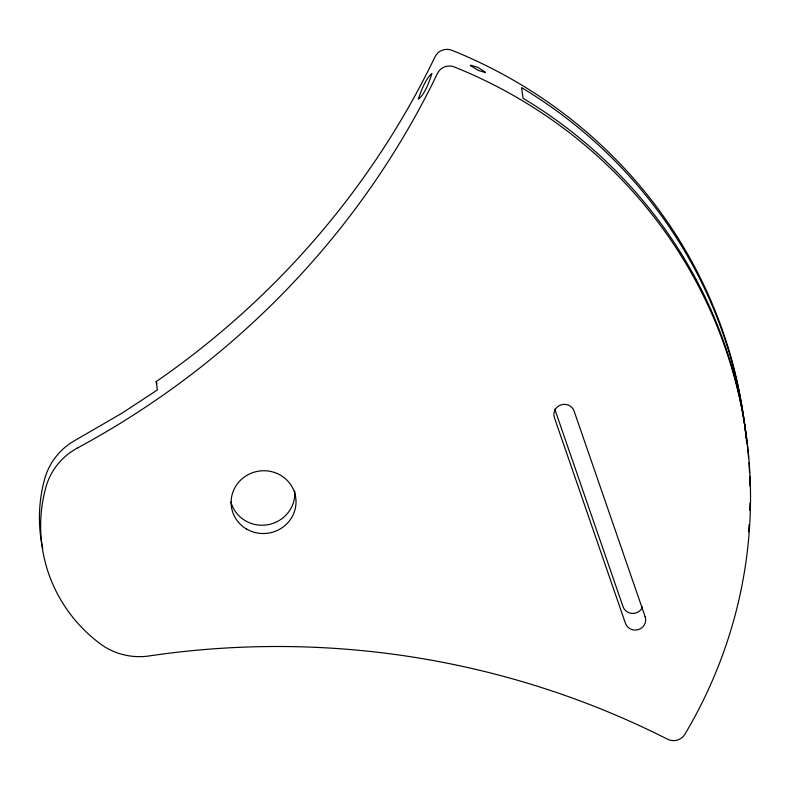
<?xml version="1.0" encoding="UTF-8"?>
<svg xmlns="http://www.w3.org/2000/svg" width="790" height="790" viewBox="0 0 790 790"><rect width="100%" height="100%" fill="white"/><g stroke="black" fill="none" stroke-linecap="round" stroke-linejoin="round"><path stroke-width="1.19" d="M42.779 548.744A155.462 150.159 -8.3 0 1 44.704 478.839A64.978 62.756 -8.3 0 1 76.245 439.684L122.332 412.963L157.398 389.954L156.183 381.639L165.396 375.171A846.515 817.67 -8.3 0 0 435.073 56.702A12.996 12.551 -8.3 0 1 451.929 50.303A487.302 470.692 -8.3 0 1 746.086 438.124M554.778 409.151L623.024 606.671A10.398 10.043 -8.3 0 0 642.537 607.006M156.183 381.639L156.983 383.96M294.719 491.084A32.489 31.383 -8.3 0 1 267.662 524.748A32.489 31.383 -8.3 0 1 230.907 501.946M747.824 449.214A487.302 470.692 -8.3 0 1 748.604 457.815M748.969 462.733A487.302 470.692 -8.3 0 1 749.552 472.598M749.71 476.301A487.302 470.692 -8.3 0 1 749.996 486.166M749.987 503.062A487.302 470.692 -8.3 0 1 749.789 510.261M749.068 524.649A487.302 470.692 -8.3 0 1 748.525 531.828M747.696 447.989A487.302 470.692 -8.3 0 0 530.317 102.7L523.089 98.266L521.528 87.601L528.767 92.035A487.302 470.692 -8.3 0 1 746.728 443.457M431.814 73.677C429.375 81.913 424.279 95.264 418.315 99.096C421.021 90.939 426.175 77.746 431.814 73.677M485.277 72.581L478.187 70.34L470.544 65.679A4.098 0.889 26 0 1 470.465 65.155L477.743 67.328L485.198 72.058A4.236 0.899 27.9 0 1 485.277 72.581M645.163 616.773L574.113 411.116A10.398 10.043 -8.3 0 0 560.969 404.885A10.398 10.043 -8.3 0 0 554.402 417.653L625.443 623.31A10.398 10.043 -8.3 0 0 638.587 629.541A10.398 10.043 -8.3 0 0 645.163 616.773M77.46 447.999A846.515 817.67 -8.3 0 0 437.502 73.352A12.996 12.551 -8.3 0 1 454.349 66.953A487.302 470.692 -8.3 0 1 684.89 734.265A12.996 12.551 -8.3 0 1 667.54 739.213A846.515 817.67 -8.3 0 0 149.29 655.927A64.968 62.756 -8.3 0 1 99.965 643.603A155.462 150.159 -8.3 0 1 45.919 487.154A64.978 62.756 -8.3 0 1 77.46 447.999M246.569 529.053A32.489 31.383 -8.3 0 0 296.013 502.697A32.489 31.383 -8.3 0 0 248.109 474.672A32.489 31.383 -8.3 0 0 246.569 529.053"/></g></svg>
